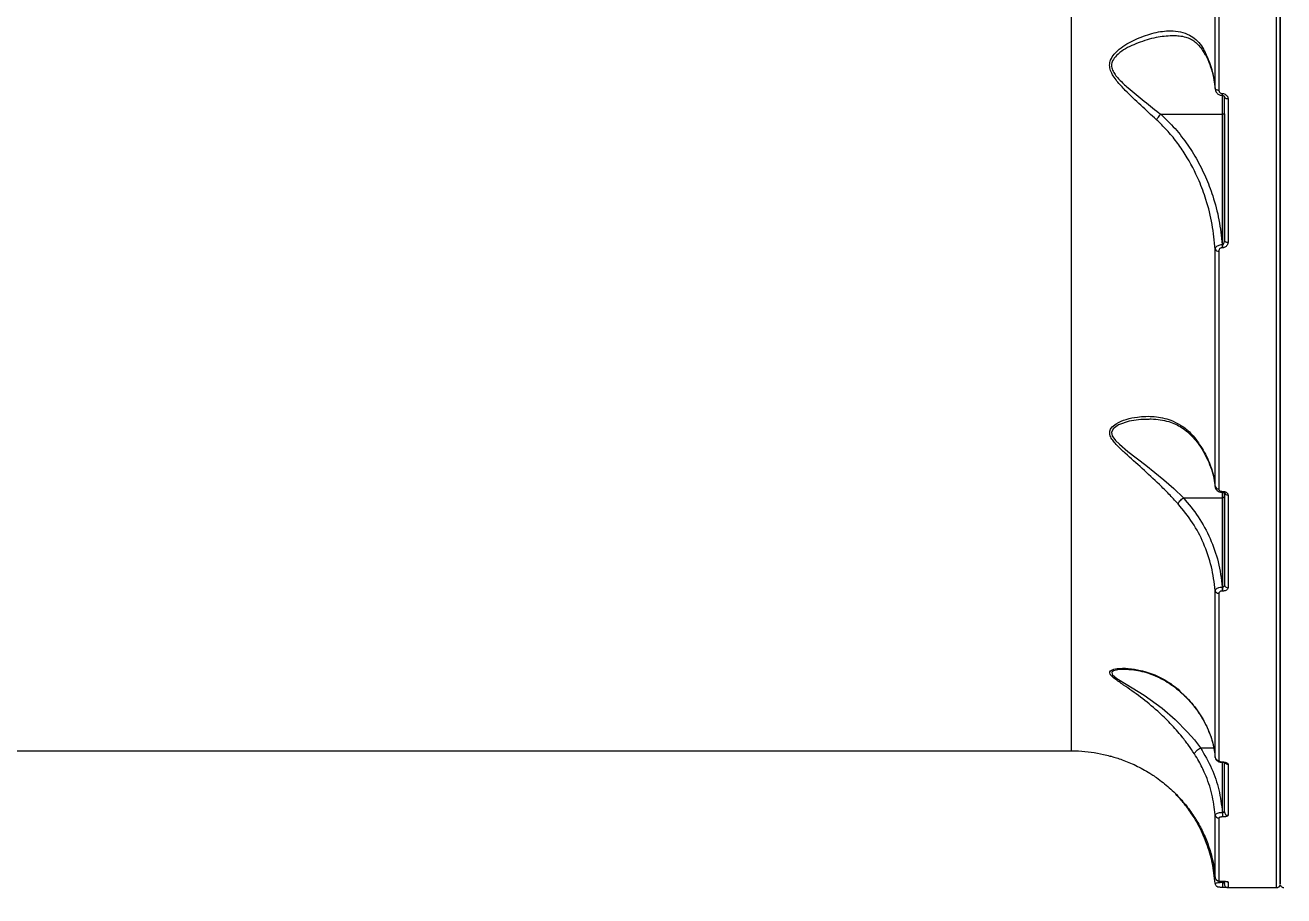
# Model space of a CAD drawing. Header units: millimetres. Extents: x -6431 to 4834, y -6422 to 4807.
# Drawn here: x 1044.2 to 1393.7, y -1339.1 to -1097.4 of the extents above; entities that cross this region are included whole.
import ezdxf

# ---------------------------------------------------------------- set-up
doc = ezdxf.new("R2010")
doc.units = ezdxf.units.MM
for name, color, linetype in [('DIKOM_ОБЪЕКТ', 7, 'Continuous'), ('DIKOM_РАЗМЕР_ЗОНА', 7, 'Continuous'), ('DIKOM_РАЗМЕР_ОБЪЕКТА', 7, 'Continuous')]:
    doc.layers.add(name, color=color, linetype=linetype)
doc.styles.add('style1', font='arial.ttf', dxfattribs={"width": 0.8})
doc.dimstyles.new('1-50', dxfattribs={"dimtxt": 300, "dimasz": 200, "dimexe": 100, "dimexo": 0, "dimgap": 100, "dimtad": 0, "dimdec": 0, "dimtxsty": 'style1', "dimcen": 0, "dimclrd": 7, "dimclre": 7, "dimadec": 1, "dimazin": 2, "dimtfac": 1, "dimtdec": 0, "dimtmove": 1, "dimatfit": 3, "dimfxl": 0, "dimlwd": 25, "dimlwe": 18, "dimarcsym": 0})

# ---------------------------------------------------------------- blocks, each defined once
blk = doc.blocks.new('*D13')
at = {"layer": 'Defpoints', "color": 0, "transparency": 16777216}
for p in [(-3965.6, 378.37), (3334.4, -1220.38), (3334.4, -3843.38)]:
    blk.add_point(p, dxfattribs=at)
at = {"layer": 'DIKOM_РАЗМЕР_ОБЪЕКТА', "color": 7, "lineweight": 18, "transparency": 16777216}
for p, q in [((-3965.6, 378.37), (-3965.6, -3943.38)), ((3334.4, -1220.38), (3334.4, -3943.38))]:
    blk.add_line(p, q, dxfattribs=at)
at = {"layer": 'DIKOM_РАЗМЕР_ОБЪЕКТА', "color": 7, "lineweight": 25, "transparency": 16777216}
for p, q in [((-3765.6, -3843.38), (-182.11, -3843.38)), ((3134.4, -3843.38), (731.83, -3843.38))]:
    blk.add_line(p, q, dxfattribs=at)
at = {"layer": 'DIKOM_РАЗМЕР_ОБЪЕКТА', "color": 7, "transparency": 16777216}
for points in [[(-3765.6, -3810.04), (-3765.6, -3876.71), (-3965.6, -3843.38)], [(3134.4, -3810.04), (3134.4, -3876.71), (3334.4, -3843.38)]]:
    blk.add_solid(points, dxfattribs=at)
at = {"layer": 'DIKOM_РАЗМЕР_ОБЪЕКТА', "color": 0, "transparency": 16777216, "insert": (274.86, -3843.38), "char_height": 300, "attachment_point": 5, "style": 'style1'}
blk.add_mtext('7300', dxfattribs=at)
blk = doc.blocks.new('*D16')
at = {"layer": 'Defpoints', "color": 0, "transparency": 16777216}
for p in [(-5966.57, 409.56), (4834.4, -963.9), (4834.4, -6224.88)]:
    blk.add_point(p, dxfattribs=at)
at = {"layer": 'DIKOM_РАЗМЕР_ЗОНА', "color": 7, "lineweight": 18, "transparency": 16777216}
for p, q in [((-5966.57, 409.56), (-5966.57, -6324.88)), ((4834.4, -963.9), (4834.4, -6324.88))]:
    blk.add_line(p, q, dxfattribs=at)
at = {"layer": 'DIKOM_РАЗМЕР_ЗОНА', "color": 7, "lineweight": 25, "transparency": 16777216}
for p, q in [((-5766.57, -6224.88), (924.42, -6224.88)), ((4634.4, -6224.88), (2004.2, -6224.88))]:
    blk.add_line(p, q, dxfattribs=at)
at = {"layer": 'DIKOM_РАЗМЕР_ЗОНА', "color": 7, "transparency": 16777216}
for points in [[(-5766.57, -6191.54), (-5766.57, -6258.21), (-5966.57, -6224.88)], [(4634.4, -6191.54), (4634.4, -6258.21), (4834.4, -6224.88)]]:
    blk.add_solid(points, dxfattribs=at)
at = {"layer": 'DIKOM_РАЗМЕР_ЗОНА', "color": 0, "transparency": 16777216, "insert": (1464.31, -6224.88), "char_height": 300, "attachment_point": 5, "style": 'style1'}
blk.add_mtext('10800', dxfattribs=at)

msp = doc.modelspace()

# ---------------------------------------------------------------- linework, layer by layer
at = {"layer": 'DIKOM_ОБЪЕКТ', "color": 7, "linetype": 'Continuous', "lineweight": 15}
for p, q in [((1374.65, -1114.97), (1374.65, -1050.78)), ((1375.65, -1051.08), (1375.65, -1115.41)), ((1374.59, -1114.68), (1374.62, -1115.1)), ((1392.71, -1112.28), (1392.71, -1121.28)), ((1392.71, -1121.25), (1392.71, -1112.3)), ((1376.68, -1116.38), (1376.71, -1116.38)), ((1376.68, -1116.9), (1376.68, -1116.38)), ((1376.68, -1116.9), (1376.71, -1116.9)), ((1376.71, -1116.9), (1376.71, -1116.38)), ((1376.71, -1122.13), (1376.71, -1116.9)), ((1377.21, -1117.35), (1377.21, -1117.32)), ((1377.21, -1157.09), (1377.21, -1117.32)), ((1377.21, -1119.03), (1377.21, -1117.4)), ((1377.21, -1121.28), (1377.21, -1119.03)), ((1359.55, -1122.13), (1376.71, -1122.13)), ((1376.71, -1158.28), (1376.71, -1122.13)), ((1377.21, -1121.97), (1377.21, -1157.09)), ((1392.71, -1156.16), (1392.71, -1136.21)), ((1392.71, -1190.67), (1392.71, -1137.33)), ((1376.61, -1158.28), (1376.71, -1158.28)), ((1376.61, -1158.28), (1376.61, -1159.18)), ((1376.71, -1159.18), (1376.61, -1159.18)), ((1376.71, -1158.28), (1376.71, -1159.18)), ((1392.71, -1189.63), (1392.71, -1190.63)), ((1392.71, -1190.63), (1392.71, -1195.13)), ((1392.71, -1195.13), (1392.71, -1208.63)), ((1392.71, -1218.71), (1392.71, -1227.71)), ((1392.71, -1227.69), (1392.71, -1218.73)), ((1365.82, -1228.56), (1376.71, -1228.56)), ((1376.66, -1226.81), (1376.71, -1226.81)), ((1376.66, -1227.08), (1376.66, -1226.81)), ((1376.66, -1227.08), (1376.71, -1227.08)), ((1376.71, -1227.08), (1376.71, -1226.81)), ((1376.71, -1228.56), (1376.71, -1227.11)), ((1376.71, -1253.36), (1376.71, -1228.56)), ((1377.21, -1227.25), (1377.21, -1228.4)), ((1377.21, -1227.71), (1377.21, -1227.28)), ((1377.21, -1228.4), (1377.21, -1252.75)), ((1376.63, -1253.36), (1376.71, -1253.36)), ((1376.63, -1253.36), (1376.63, -1254.49)), ((1376.71, -1254.49), (1376.63, -1254.49)), ((1376.71, -1253.36), (1376.71, -1254.49)), ((1392.71, -1269.32), (1392.71, -1270.36)), ((1392.71, -1270.32), (1392.71, -1274.82)), ((1392.71, -1274.82), (1392.71, -1288.32)), ((1349.58, -1276.25), (1349.16, -1276.25)), ((964.66, -1298.83), (1334.76, -1298.83)), ((1370.6, -1298.04), (1374.23, -1298.04)), ((1376.63, -1301.91), (1376.71, -1301.91)), ((1376.63, -1301.99), (1376.63, -1301.91)), ((1376.63, -1301.99), (1376.71, -1301.99)), ((1376.63, -1301.99), (1376.63, -1301.99)), ((1376.71, -1301.99), (1376.71, -1301.91)), ((1376.71, -1315.92), (1376.71, -1302)), ((1377.21, -1315.79), (1377.21, -1302.16)), ((1378.21, -1302.54), (1378.21, -1316.75)), ((1376.66, -1315.92), (1376.71, -1315.92)), ((1376.66, -1315.92), (1376.66, -1317.2)), ((1376.71, -1317.2), (1376.66, -1317.2)), ((1376.71, -1315.92), (1376.71, -1317.2)), ((1376.61, -1335.06), (1376.71, -1335.06)), ((1376.61, -1335.06), (1376.71, -1335.06)), ((1376.61, -1335.06), (1376.61, -1335.06)), ((1376.64, -1335.06), (1376.68, -1335.32)), ((1376.68, -1335.32), (1376.71, -1335.32)), ((1376.68, -1335.32), (1376.68, -1336.66)), ((1376.68, -1336.66), (1376.71, -1336.66)), ((1376.71, -1335.06), (1376.71, -1335.06)), ((1376.71, -1335.32), (1376.71, -1335.06)), ((1376.71, -1335.32), (1376.71, -1336.66)), ((1378.21, -1335.22), (1378.21, -1336.83)), ((1378.21, -1336.83), (1391.71, -1336.83))]:
    msp.add_line(p, q, dxfattribs=at)
at = {"layer": 'DIKOM_ОБЪЕКТ', "color": 7, "linetype": 'Continuous', "lineweight": 15, "flags": 128}
for points in [[(1334.76, -1298.83), (1334.76, -1298.82), (1334.76, -1298.58), (1334.76, -1297.99), (1334.76, -1297.04), (1334.76, -1295.74), (1334.76, -1294.08), (1334.76, -1292.08), (1334.76, -1289.72), (1334.76, -1287.02), (1334.76, -1283.98), (1334.76, -1280.59), (1334.76, -1276.86), (1334.76, -1272.8), (1334.76, -1268.41), (1334.76, -1263.69), (1334.76, -1258.65), (1334.76, -1253.29), (1334.76, -1247.62), (1334.76, -1241.64), (1334.76, -1235.36), (1334.76, -1228.78), (1334.76, -1221.91), (1334.76, -1214.76), (1334.76, -1207.33), (1334.76, -1199.62), (1334.76, -1191.66), (1334.76, -1183.44), (1334.76, -1174.97), (1334.76, -1166.27), (1334.76, -1157.33), (1334.76, -1148.16), (1334.76, -1138.79), (1334.76, -1129.2), (1334.76, -1119.42), (1334.76, -1109.45), (1334.76, -1099.3), (1334.76, -1088.98)], [(1391.71, -1336.83), (1391.71, -1336.82), (1391.71, -1336.63), (1391.71, -1336.09), (1391.71, -1335.19), (1391.71, -1333.93), (1391.71, -1332.33), (1391.71, -1330.38), (1391.71, -1328.07), (1391.71, -1325.43), (1391.71, -1322.43), (1391.71, -1319.1), (1391.71, -1315.43), (1391.71, -1311.42), (1391.71, -1307.08), (1391.71, -1302.41), (1391.71, -1297.41), (1391.71, -1292.1), (1391.71, -1286.47), (1391.71, -1280.53), (1391.71, -1274.28), (1391.71, -1267.73), (1391.71, -1260.88), (1391.71, -1253.75), (1391.71, -1246.33), (1391.71, -1238.63), (1391.71, -1230.67), (1391.71, -1222.43), (1391.71, -1213.94), (1391.71, -1205.21), (1391.71, -1196.22), (1391.71, -1187.01), (1391.71, -1177.56), (1391.71, -1167.9), (1391.71, -1158.02), (1391.71, -1147.94), (1391.71, -1137.67), (1391.71, -1127.21), (1391.71, -1116.57), (1391.71, -1105.76), (1391.71, -1094.8)], [(1392.71, -1335.83), (1392.71, -1335.83), (1392.71, -1335.63), (1392.71, -1335.09), (1392.71, -1334.19), (1392.71, -1332.94), (1392.71, -1331.34), (1392.71, -1329.39), (1392.71, -1327.09), (1392.71, -1324.45), (1392.71, -1321.47), (1392.71, -1318.14), (1392.71, -1314.48), (1392.71, -1310.48), (1392.71, -1306.15), (1392.71, -1301.49), (1392.71, -1296.51), (1392.71, -1291.21), (1392.71, -1285.59), (1392.71, -1279.66), (1392.71, -1273.43), (1392.71, -1266.89), (1392.71, -1260.06), (1392.71, -1252.95), (1392.71, -1245.54), (1392.71, -1237.87), (1392.71, -1229.92), (1392.71, -1221.71), (1392.71, -1213.24), (1392.71, -1204.52), (1392.71, -1195.56), (1392.71, -1186.36), (1392.71, -1176.94), (1392.71, -1167.3), (1392.71, -1157.45), (1392.71, -1147.39), (1392.71, -1137.14), (1392.71, -1126.71), (1392.71, -1116.09), (1392.71, -1105.31), (1392.71, -1094.38)], [(1392.71, -1094.38), (1392.71, -1105.31), (1392.71, -1116.09), (1392.71, -1126.71), (1392.71, -1137.14), (1392.71, -1147.39), (1392.71, -1157.45), (1392.71, -1167.3), (1392.71, -1176.94), (1392.71, -1186.36), (1392.71, -1195.56), (1392.71, -1204.52), (1392.71, -1213.24), (1392.71, -1221.71), (1392.71, -1229.92), (1392.71, -1237.87), (1392.71, -1245.54), (1392.71, -1252.95), (1392.71, -1260.06), (1392.71, -1266.89), (1392.71, -1273.43), (1392.71, -1279.66), (1392.71, -1285.59), (1392.71, -1291.21), (1392.71, -1296.51), (1392.71, -1301.49), (1392.71, -1306.15), (1392.71, -1310.48), (1392.71, -1314.48), (1392.71, -1318.14), (1392.71, -1321.47), (1392.71, -1324.45), (1392.71, -1327.09), (1392.71, -1329.39), (1392.71, -1331.34), (1392.71, -1332.94), (1392.71, -1334.19), (1392.71, -1335.09), (1392.71, -1335.63), (1392.71, -1335.83), (1392.71, -1335.83)], [(1374.65, -1114.97), (1374.68, -1115.05), (1374.75, -1115.14), (1374.85, -1115.21), (1374.97, -1115.28), (1375.12, -1115.33), (1375.28, -1115.37), (1375.46, -1115.4), (1375.65, -1115.41)], [(1377.21, -1117.32), (1377.23, -1117.41), (1377.29, -1117.5), (1377.38, -1117.58), (1377.5, -1117.65), (1377.65, -1117.71), (1377.83, -1117.76), (1378.02, -1117.78), (1378.21, -1117.79)], [(1378.21, -1117.79), (1378.21, -1122.92), (1378.21, -1128.02), (1378.21, -1133.07), (1378.21, -1138.07), (1378.21, -1143.04), (1378.21, -1147.96), (1378.21, -1152.83), (1378.21, -1157.66)], [(1377.21, -1121.97), (1377.2, -1122), (1377.17, -1122.03), (1377.13, -1122.06), (1377.06, -1122.08), (1376.99, -1122.1), (1376.9, -1122.12), (1376.81, -1122.13), (1376.71, -1122.13)], [(1374.65, -1225.45), (1374.65, -1217.91), (1374.65, -1210.16), (1374.65, -1202.21), (1374.65, -1194.06), (1374.65, -1185.72), (1374.65, -1177.19), (1374.65, -1168.49), (1374.65, -1159.61)], [(1375.65, -1160.15), (1375.65, -1169.05), (1375.65, -1177.77), (1375.65, -1186.31), (1375.65, -1194.67), (1375.65, -1202.84), (1375.65, -1210.81), (1375.65, -1218.57), (1375.65, -1226.13)], [(1377.21, -1157.09), (1377.23, -1157.2), (1377.29, -1157.31), (1377.38, -1157.41), (1377.5, -1157.49), (1377.65, -1157.56), (1377.83, -1157.62), (1378.02, -1157.65), (1378.21, -1157.66)], [(1356.28, -1206.82), (1353.97, -1206.82), (1350.76, -1207.34), (1347.79, -1208.38), (1346.31, -1209.47), (1345.89, -1210.44), (1346.07, -1211.38), (1346.2, -1211.64), (1347, -1212.71), (1348.04, -1213.73), (1350.44, -1215.71), (1355.39, -1219.55), (1360.37, -1223.59), (1363.15, -1226.05), (1365.82, -1228.56), (1365.82, -1228.56), (1365.82, -1228.56)], [(1377.21, -1228.4), (1377.2, -1228.43), (1377.17, -1228.46), (1377.13, -1228.49), (1377.06, -1228.51), (1376.99, -1228.53), (1376.9, -1228.55), (1376.81, -1228.56), (1376.71, -1228.56)], [(1377.21, -1252.75), (1377.21, -1249.71), (1377.21, -1246.62), (1377.21, -1243.48), (1377.21, -1240.29), (1377.21, -1237.06), (1377.21, -1233.78), (1377.21, -1230.46), (1377.21, -1227.09)], [(1378.21, -1227.83), (1378.21, -1231.2), (1378.21, -1234.54), (1378.21, -1237.82), (1378.21, -1241.07), (1378.21, -1244.26), (1378.21, -1247.4), (1378.21, -1250.5), (1378.21, -1253.55)], [(1392.71, -1249.45), (1392.71, -1247.73), (1392.71, -1245.88), (1392.71, -1243.98), (1392.71, -1242.1), (1392.71, -1240.3), (1392.71, -1238.65), (1392.71, -1237.22), (1392.71, -1236.04), (1392.71, -1235.17), (1392.71, -1234.63), (1392.71, -1234.45), (1392.71, -1234.63), (1392.71, -1235.17), (1392.71, -1236.04), (1392.71, -1237.21), (1392.71, -1238.65), (1392.71, -1240.3), (1392.71, -1242.09), (1392.71, -1243.98), (1392.71, -1245.87), (1392.71, -1247.72), (1392.71, -1249.45), (1392.71, -1251), (1392.71, -1252.31), (1392.71, -1253.34), (1392.71, -1254.05), (1392.71, -1254.41), (1392.71, -1254.41), (1392.71, -1254.05), (1392.71, -1253.34), (1392.71, -1252.31), (1392.71, -1251), (1392.71, -1249.45)], [(1392.71, -1270.48), (1392.71, -1267.36), (1392.71, -1263.02), (1392.71, -1258.35), (1392.71, -1253.36), (1392.71, -1248.05), (1392.71, -1242.42), (1392.71, -1236.49), (1392.71, -1235.76)], [(1374.65, -1300.65), (1374.65, -1295.85), (1374.65, -1290.76), (1374.65, -1285.38), (1374.65, -1279.72), (1374.65, -1273.79), (1374.65, -1267.58), (1374.65, -1261.1), (1374.65, -1254.35)], [(1375.65, -1255.1), (1375.65, -1261.86), (1375.65, -1268.35), (1375.65, -1274.58), (1375.65, -1280.53), (1375.65, -1286.2), (1375.65, -1291.59), (1375.65, -1296.69), (1375.65, -1301.5)], [(1349.16, -1276.25), (1348.05, -1276.25), (1346.4, -1276.61), (1345.92, -1277.01), (1346.02, -1277.55), (1346.02, -1277.56), (1346.17, -1277.75), (1347.38, -1278.73), (1349.96, -1280.33), (1354.9, -1283.42), (1359.9, -1287.03), (1363.56, -1290.17), (1367, -1293.63), (1368.87, -1295.81), (1370.59, -1298.04), (1370.59, -1298.04), (1370.59, -1298.04)], [(1374.65, -1334.02), (1374.65, -1332.84), (1374.65, -1331.37), (1374.65, -1329.62), (1374.65, -1327.58), (1374.65, -1325.26), (1374.65, -1322.66), (1374.65, -1319.78), (1374.65, -1316.62)], [(1375.65, -1317.5), (1375.65, -1320.67), (1375.65, -1323.56), (1375.65, -1326.16), (1375.65, -1328.49), (1375.65, -1330.53), (1375.65, -1332.29), (1375.65, -1333.76), (1375.65, -1334.95)]]:
    msp.add_lwpolyline(points, dxfattribs=at)
at = {"layer": 'DIKOM_ОБЪЕКТ', "color": 7, "linetype": 'Continuous', "lineweight": 15}
for centre, radius, start, end in [((1375.5, -1159.23), 0.929, 204.1231, 279.2836), ((1375.55, -1225.22), 0.924, 194.8009, 276.4301), ((1378.11, -1226.88), 0.947, 200.9391, 275.9569), ((1375.57, -1254.17), 0.937, 191.5184, 274.8514), ((1378.12, -1252.64), 0.917, 186.961, 275.5896), ((1375.61, -1300.53), 0.968, 187.038, 272.1542), ((1378.2, -1301.51), 1.03, 217.694, 270.6419), ((1375.63, -1316.52), 0.982, 185.7013, 271.1942), ((1378.19, -1315.77), 0.977, 181.4386, 271.367), ((1375.65, -1333.95), 0.998, 184.3212, 270.1304), ((1132.98, -1335.62), 244.23, 359.951, 0.0938), ((1378.21, -1334.22), 1, 243.1724, 270.0522)]:
    msp.add_arc(centre, radius, start, end, dxfattribs=at)
for points, knots in [([(1358.37, -1123.63), (1356.91, -1122.31), (1353.99, -1119.66), (1350.23, -1116.09), (1347.69, -1113.36), (1346.33, -1111.51), (1345.56, -1110.02), (1345.25, -1108.47), (1345.59, -1106.86), (1346.72, -1105.21), (1348.48, -1103.62), (1350.66, -1102.24), (1353.76, -1100.73), (1357.71, -1099.34), (1361.79, -1098.82), (1365.03, -1099.15), (1367.38, -1099.97), (1369.31, -1101.31), (1370.79, -1102.93), (1371.55, -1104.33), (1371.89, -1104.97)], [0, 0, 0, 0, 0.092468, 0.1849, 0.239044, 0.266944, 0.294688, 0.321089, 0.34755, 0.383071, 0.430776, 0.478884, 0.526947, 0.627676, 0.728241, 0.791195, 0.854062, 0.905395, 0.956675, 1, 1, 1, 1]), ([(1363.2, -1100.32), (1361.76, -1100.39), (1358.72, -1100.52), (1354.73, -1101.72), (1351.48, -1103.01), (1349.2, -1104.19), (1347.36, -1105.59), (1346.15, -1107.06), (1345.78, -1108.51), (1346.1, -1109.88), (1346.85, -1111.13), (1347.56, -1111.97), (1348.71, -1113.21), (1351.04, -1115.34), (1354.98, -1118.54), (1358.03, -1120.93), (1359.55, -1122.13)], [0, 0, 0, 0, 0.128995, 0.272186, 0.339298, 0.406449, 0.473025, 0.520188, 0.554184, 0.588099, 0.622461, 0.657046, 0.662702, 0.737915, 0.868925, 1, 1, 1, 1]), ([(1363.18, -1100.26), (1363.68, -1100.27), (1364.84, -1100.29), (1366.4, -1100.64), (1367.83, -1101.16), (1369.02, -1101.92), (1370.14, -1102.99), (1371.09, -1104.22), (1371.6, -1105.21), (1371.83, -1105.65)], [0, 0, 0, 0, 0.133195, 0.305557, 0.44761, 0.59379, 0.743259, 0.887275, 1, 1, 1, 1]), ([(1371.89, -1104.97), (1371.89, -1104.99), (1371.86, -1105.15), (1371.86, -1105.35), (1371.95, -1105.47), (1371.97, -1105.5)], [0, 0, 0, 0, 0.1036, 0.83649, 1, 1, 1, 1]), ([(1371.89, -1104.97), (1372.02, -1105.24), (1372.82, -1106.96), (1374.01, -1110.27), (1374.43, -1113.38), (1374.65, -1114.97)], [0, 0, 0, 0, 0.084981, 0.533463, 1, 1, 1, 1]), ([(1371.95, -1105.51), (1371.97, -1105.54), (1372.47, -1106.45), (1373.18, -1108.3), (1374.03, -1111.06), (1374.48, -1113.2), (1374.57, -1114.41), (1374.59, -1114.68)], [0, 0, 0, 0, 0.011436, 0.310364, 0.611976, 0.915824, 1, 1, 1, 1]), ([(1374.66, -1115.08), (1374.66, -1115.1), (1374.65, -1115.35), (1374.84, -1115.84), (1375.3, -1116.44), (1375.95, -1116.83), (1376.45, -1116.87), (1376.68, -1116.89)], [0, 0, 0, 0, 0.015541, 0.261288, 0.513944, 0.771032, 1, 1, 1, 1]), ([(1375.65, -1115.41), (1375.66, -1115.52), (1375.69, -1115.75), (1375.89, -1116.05), (1376.17, -1116.27), (1376.46, -1116.37), (1376.63, -1116.38), (1376.68, -1116.38)], [0, 0, 0, 0, 0.233661, 0.467321, 0.695574, 0.908756, 1, 1, 1, 1]), ([(1376.71, -1116.38), (1376.79, -1116.38), (1377.03, -1116.39), (1377.45, -1116.53), (1377.87, -1116.85), (1378.16, -1117.29), (1378.19, -1117.63), (1378.21, -1117.79)], [0, 0, 0, 0, 0.093122, 0.303915, 0.530235, 0.765181, 1, 1, 1, 1]), ([(1376.71, -1116.91), (1376.74, -1116.91), (1376.8, -1116.9), (1376.92, -1116.94), (1377.03, -1117), (1377.13, -1117.09), (1377.2, -1117.2), (1377.2, -1117.28), (1377.2, -1117.32)], [0, 0, 0, 0, 0.067652, 0.185659, 0.324289, 0.501697, 0.745998, 1, 1, 1, 1]), ([(1358.37, -1123.63), (1358.4, -1123.59), (1358.48, -1123.43), (1358.71, -1123.1), (1359.08, -1122.62), (1359.39, -1122.29), (1359.55, -1122.13)], [0, 0, 0, 0, 0.107449, 0.349427, 0.674738, 1, 1, 1, 1]), ([(1374.65, -1159.61), (1374.43, -1157.3), (1373.98, -1152.64), (1372.36, -1146.28), (1369.95, -1139.75), (1367.16, -1134.38), (1363.97, -1129.75), (1361.32, -1126.5), (1359.33, -1124.57), (1358.37, -1123.63)], [0, 0, 0, 0, 0.173875, 0.350142, 0.488061, 0.692278, 0.797117, 0.90194, 1, 1, 1, 1]), ([(1359.55, -1122.13), (1359.55, -1122.13), (1359.55, -1122.13), (1359.55, -1122.13), (1359.55, -1122.13), (1359.55, -1122.13)], [0, 0, 0, 0, 0.435384, 0.783302, 1, 1, 1, 1]), ([(1359.55, -1122.13), (1360.56, -1123.08), (1362.98, -1125.37), (1366.3, -1129.45), (1369.44, -1134.29), (1372.03, -1139.42), (1374.19, -1145.14), (1375.86, -1151.43), (1376.36, -1156), (1376.61, -1158.28)], [0, 0, 0, 0, 0.09998, 0.239902, 0.380319, 0.520383, 0.660143, 0.830067, 1, 1, 1, 1]), ([(1374.65, -1159.61), (1374.65, -1159.59), (1374.67, -1159.41), (1374.78, -1159.11), (1375.11, -1158.76), (1375.54, -1158.51), (1376.05, -1158.33), (1376.42, -1158.3), (1376.61, -1158.28)], [0, 0, 0, 0, 0.039145, 0.268308, 0.466369, 0.643621, 0.819899, 1, 1, 1, 1]), ([(1376.61, -1159.18), (1376.51, -1159.19), (1376.32, -1159.21), (1376.07, -1159.33), (1375.86, -1159.51), (1375.71, -1159.77), (1375.65, -1160), (1375.65, -1160.13), (1375.65, -1160.15)], [0, 0, 0, 0, 0.167425, 0.334436, 0.509147, 0.713097, 0.957753, 1, 1, 1, 1]), ([(1376.71, -1158.28), (1376.74, -1158.28), (1376.79, -1158.27), (1376.89, -1158.22), (1377, -1158.09), (1377.1, -1157.86), (1377.18, -1157.54), (1377.21, -1157.27), (1377.21, -1157.11), (1377.21, -1157.09)], [0, 0, 0, 0, 0.055226, 0.109842, 0.243648, 0.4176, 0.651815, 0.951857, 1, 1, 1, 1]), ([(1378.21, -1157.66), (1378.21, -1157.69), (1378.21, -1157.9), (1378.12, -1158.25), (1377.87, -1158.66), (1377.54, -1158.95), (1377.15, -1159.14), (1376.86, -1159.17), (1376.71, -1159.18)], [0, 0, 0, 0, 0.039242, 0.287234, 0.495175, 0.670978, 0.835293, 1, 1, 1, 1]), ([(1364.34, -1230.28), (1363.51, -1229.37), (1361.83, -1227.55), (1358.51, -1224.22), (1354.38, -1220.43), (1350.36, -1216.89), (1347.71, -1214.41), (1346.37, -1212.9), (1345.54, -1211.66), (1345.23, -1210.37), (1345.76, -1209.04), (1347.38, -1207.77), (1349.93, -1206.72), (1353.58, -1205.99), (1357.77, -1205.87), (1361.81, -1206.74), (1365.03, -1208.3), (1367.23, -1209.94), (1368.43, -1211.3), (1368.89, -1211.82)], [0, 0, 0, 0, 0.05679, 0.113618, 0.211834, 0.310027, 0.362024, 0.388776, 0.415391, 0.445792, 0.474155, 0.516855, 0.581001, 0.645393, 0.742195, 0.838842, 0.900143, 0.961361, 1, 1, 1, 1]), ([(1356.29, -1206.73), (1356.49, -1206.72), (1357.55, -1206.68), (1359.38, -1206.88), (1361.64, -1207.37), (1363.61, -1208.09), (1365.35, -1209.03), (1366.96, -1210.26), (1368.18, -1211.39), (1368.79, -1212.2), (1368.94, -1212.4)], [0, 0, 0, 0, 0.040407, 0.220109, 0.391119, 0.534158, 0.670371, 0.814487, 0.953365, 1, 1, 1, 1]), ([(1368.89, -1211.82), (1369.86, -1213.17), (1371.84, -1215.88), (1373.54, -1219.92), (1374.38, -1223.15), (1374.58, -1224.85), (1374.65, -1225.45)], [0, 0, 0, 0, 0.318194, 0.643964, 0.875249, 1, 1, 1, 1]), ([(1368.89, -1211.82), (1368.89, -1211.85), (1368.89, -1211.95), (1368.91, -1212.12), (1369, -1212.23), (1369.05, -1212.28)], [0, 0, 0, 0, 0.143678, 0.562693, 1, 1, 1, 1]), ([(1368.96, -1212.34), (1369.21, -1212.65), (1370.09, -1213.7), (1371.32, -1215.63), (1372.63, -1218.1), (1373.63, -1220.65), (1374.33, -1223.14), (1374.53, -1224.79), (1374.62, -1225.55)], [0, 0, 0, 0, 0.075745, 0.264267, 0.453969, 0.644425, 0.83517, 1, 1, 1, 1]), ([(1374.62, -1225.55), (1374.65, -1225.66), (1374.67, -1225.79), (1374.67, -1225.91), (1374.67, -1225.91)], [0, 0, 0, 0, 0.967955, 1, 1, 1, 1]), ([(1374.67, -1225.54), (1374.67, -1225.57), (1374.66, -1225.79), (1374.85, -1226.18), (1375.21, -1226.62), (1375.76, -1226.93), (1376.27, -1227.09), (1376.58, -1227.06), (1376.66, -1227.05)], [0, 0, 0, 0, 0.037244, 0.245565, 0.449239, 0.671273, 0.922378, 1, 1, 1, 1]), ([(1375.65, -1226.13), (1375.66, -1226.21), (1375.68, -1226.36), (1375.86, -1226.57), (1376.11, -1226.72), (1376.39, -1226.8), (1376.58, -1226.81), (1376.66, -1226.81)], [0, 0, 0, 0, 0.214301, 0.428509, 0.642993, 0.857725, 1, 1, 1, 1]), ([(1364.34, -1230.28), (1364.36, -1230.24), (1364.4, -1230.14), (1364.55, -1229.88), (1364.86, -1229.48), (1365.31, -1229), (1365.65, -1228.71), (1365.82, -1228.56)], [0, 0, 0, 0, 0.087327, 0.253622, 0.502432, 0.751208, 1, 1, 1, 1]), ([(1365.82, -1228.56), (1365.82, -1228.56), (1365.82, -1228.56), (1365.82, -1228.56), (1365.82, -1228.56), (1365.82, -1228.56)], [0, 0, 0, 0, 0.358897, 0.90957, 1, 1, 1, 1]), ([(1365.82, -1228.56), (1367.26, -1230.29), (1370.18, -1233.8), (1373.38, -1239.86), (1375.74, -1246.42), (1376.33, -1251.03), (1376.63, -1253.36)], [0, 0, 0, 0, 0.241972, 0.49014, 0.741778, 1, 1, 1, 1]), ([(1376.71, -1226.81), (1376.82, -1226.82), (1377.1, -1226.83), (1377.52, -1226.95), (1377.9, -1227.18), (1378.16, -1227.49), (1378.19, -1227.71), (1378.21, -1227.83)], [0, 0, 0, 0, 0.140814, 0.355273, 0.570023, 0.784969, 1, 1, 1, 1]), ([(1376.71, -1227.08), (1376.77, -1227.08), (1376.89, -1227.08), (1377.06, -1227.12), (1377.18, -1227.18), (1377.25, -1227.22), (1377.25, -1227.23), (1377.25, -1227.23)], [0, 0, 0, 0, 0.18274, 0.409069, 0.611484, 0.803209, 1, 1, 1, 1]), ([(1374.65, -1254.35), (1374.38, -1252.13), (1373.83, -1247.63), (1371.61, -1241.3), (1368.53, -1235.37), (1365.75, -1231.99), (1364.34, -1230.28)], [0, 0, 0, 0, 0.253605, 0.513975, 0.753972, 1, 1, 1, 1]), ([(1374.65, -1254.35), (1374.67, -1254.27), (1374.7, -1254.09), (1374.97, -1253.82), (1375.42, -1253.58), (1375.99, -1253.41), (1376.42, -1253.38), (1376.63, -1253.36)], [0, 0, 0, 0, 0.17003, 0.380796, 0.586703, 0.793106, 1, 1, 1, 1]), ([(1376.63, -1254.49), (1376.52, -1254.5), (1376.31, -1254.51), (1376.02, -1254.61), (1375.8, -1254.75), (1375.67, -1254.93), (1375.66, -1255.05), (1375.65, -1255.1)], [0, 0, 0, 0, 0.204034, 0.408059, 0.613529, 0.826555, 1, 1, 1, 1]), ([(1376.71, -1253.36), (1376.76, -1253.36), (1376.81, -1253.35), (1376.92, -1253.31), (1377.02, -1253.24), (1377.13, -1253.09), (1377.2, -1252.92), (1377.21, -1252.8), (1377.21, -1252.75)], [0, 0, 0, 0, 0.144698, 0.175647, 0.362595, 0.570971, 0.804704, 1, 1, 1, 1]), ([(1378.21, -1253.55), (1378.2, -1253.63), (1378.18, -1253.82), (1377.97, -1254.09), (1377.64, -1254.31), (1377.2, -1254.46), (1376.87, -1254.48), (1376.71, -1254.49)], [0, 0, 0, 0, 0.174157, 0.389534, 0.595756, 0.797878, 1, 1, 1, 1]), ([(1368.89, -1299.69), (1368.35, -1298.89), (1367.29, -1297.3), (1365.08, -1294.43), (1362.23, -1291.2), (1358.36, -1287.44), (1353.9, -1283.85), (1349.8, -1280.96), (1346.93, -1279.01), (1345.8, -1278.02), (1345.37, -1277.38), (1345.29, -1276.89), (1345.91, -1276.32), (1347.68, -1275.91), (1350.5, -1275.89), (1354.32, -1276.48), (1358.49, -1277.87), (1361.98, -1279.83), (1363.85, -1281.36), (1364.34, -1281.77)], [0, 0, 0, 0, 0.044464, 0.088958, 0.163522, 0.238209, 0.336739, 0.435199, 0.493493, 0.532078, 0.540151, 0.566504, 0.592684, 0.638217, 0.708341, 0.778711, 0.872453, 0.966034, 1, 1, 1, 1]), ([(1349.16, -1276.19), (1349.51, -1276.19), (1350.44, -1276.18), (1352.17, -1276.35), (1354.36, -1276.76), (1356.79, -1277.48), (1359.15, -1278.46), (1361.33, -1279.68), (1363.07, -1280.87), (1364.07, -1281.75), (1364.45, -1282.08)], [0, 0, 0, 0, 0.074149, 0.193754, 0.337629, 0.489683, 0.648387, 0.787552, 0.920008, 1, 1, 1, 1]), ([(1364.34, -1281.77), (1365.67, -1283.03), (1368.34, -1285.57), (1371, -1289.45), (1372.88, -1293.21), (1374.11, -1296.79), (1374.47, -1299.36), (1374.65, -1300.65)], [0, 0, 0, 0, 0.230865, 0.467173, 0.626571, 0.811993, 1, 1, 1, 1]), ([(1364.34, -1281.77), (1364.36, -1281.81), (1364.39, -1281.92), (1364.47, -1281.99), (1364.51, -1282.03)], [0, 0, 0, 0, 0.393459, 1, 1, 1, 1]), ([(1364.5, -1282.04), (1365.22, -1282.7), (1366.71, -1284.06), (1368.66, -1286.29), (1370.4, -1288.68), (1371.85, -1291.13), (1372.58, -1292.82), (1372.93, -1293.64)], [0, 0, 0, 0, 0.19187, 0.394107, 0.598186, 0.803888, 1, 1, 1, 1]), ([(1372.93, -1293.64), (1372.95, -1293.68), (1373.37, -1294.59), (1373.9, -1296.42), (1374.46, -1298.74), (1374.58, -1300.17), (1374.62, -1300.7)], [0, 0, 0, 0, 0.01778, 0.398313, 0.780793, 1, 1, 1, 1]), ([(1334.76, -1298.87), (1335.41, -1298.86), (1337.24, -1298.84), (1340.21, -1299.17), (1343.13, -1299.65), (1344.83, -1300.14), (1345.43, -1300.31)], [0, 0, 0, 0, 0.181079, 0.507279, 0.828467, 1, 1, 1, 1]), ([(1368.89, -1299.69), (1368.89, -1299.68), (1368.89, -1299.62), (1368.93, -1299.47), (1369.12, -1299.19), (1369.5, -1298.8), (1370.01, -1298.39), (1370.4, -1298.16), (1370.59, -1298.04)], [0, 0, 0, 0, 0.038097, 0.149209, 0.361905, 0.574614, 0.787314, 1, 1, 1, 1]), ([(1374.65, -1316.62), (1374.41, -1314.69), (1373.92, -1310.78), (1372.19, -1305.81), (1370.41, -1302.13), (1369.31, -1300.36), (1368.89, -1299.69)], [0, 0, 0, 0, 0.324707, 0.657481, 0.869006, 1, 1, 1, 1]), ([(1370.59, -1298.04), (1370.59, -1298.04), (1370.59, -1298.04), (1370.6, -1298.04), (1370.6, -1298.04)], [0, 0, 0, 0, 0.600995, 1, 1, 1, 1]), ([(1370.6, -1298.04), (1371.69, -1299.93), (1373.83, -1303.62), (1375.87, -1309.68), (1376.39, -1313.82), (1376.66, -1315.92)], [0, 0, 0, 0, 0.34032, 0.666052, 1, 1, 1, 1]), ([(1345.44, -1300.28), (1345.43, -1300.27), (1345.4, -1300.27), (1346.25, -1300.49), (1347.59, -1300.89), (1349.92, -1301.69), (1353.08, -1303.06), (1356.18, -1304.78), (1357.92, -1305.97), (1358.37, -1306.28)], [0, 0, 0, 0, 0.055951, 0.156836, 0.276712, 0.397108, 0.653784, 0.91066, 1, 1, 1, 1]), ([(1374.68, -1300.69), (1374.69, -1300.81), (1374.72, -1301.06), (1374.94, -1301.4), (1375.27, -1301.68), (1375.74, -1301.89), (1376.23, -1302), (1376.55, -1301.98), (1376.63, -1301.98)], [0, 0, 0, 0, 0.132939, 0.291557, 0.453007, 0.648096, 0.913836, 1, 1, 1, 1]), ([(1375.65, -1301.5), (1375.66, -1301.55), (1375.69, -1301.65), (1375.87, -1301.77), (1376.13, -1301.86), (1376.4, -1301.91), (1376.57, -1301.91), (1376.63, -1301.91)], [0, 0, 0, 0, 0.228833, 0.45781, 0.678484, 0.888312, 1, 1, 1, 1]), ([(1376.71, -1301.91), (1376.8, -1301.91), (1377.06, -1301.92), (1377.47, -1301.98), (1377.88, -1302.13), (1378.16, -1302.32), (1378.19, -1302.47), (1378.21, -1302.54)], [0, 0, 0, 0, 0.108362, 0.320428, 0.543075, 0.771571, 1, 1, 1, 1]), ([(1376.71, -1302), (1376.77, -1302), (1376.93, -1302), (1377.15, -1302.03), (1377.32, -1302.07), (1377.42, -1302.12), (1377.42, -1302.12), (1377.42, -1302.12)], [0, 0, 0, 0, 0.162963, 0.428417, 0.65447, 0.845759, 1, 1, 1, 1]), ([(1358.37, -1306.28), (1359.57, -1307.2), (1362, -1309.04), (1365.05, -1312.11), (1367.69, -1315.36), (1369.89, -1318.74), (1371.72, -1322.3), (1373.13, -1326.01), (1374.18, -1329.93), (1374.49, -1332.62), (1374.65, -1334.02)], [0, 0, 0, 0, 0.123685, 0.248894, 0.368956, 0.490745, 0.612547, 0.738057, 0.863571, 1, 1, 1, 1]), ([(1371.9, -1323.58), (1371.65, -1322.99), (1371.06, -1321.54), (1369.9, -1319.21), (1368.22, -1316.39), (1366.18, -1313.54), (1364.52, -1311.75), (1363.73, -1310.9)], [0, 0, 0, 0, 0.130434, 0.317955, 0.505593, 0.766385, 1, 1, 1, 1]), ([(1374.65, -1316.62), (1374.68, -1316.55), (1374.72, -1316.41), (1375.06, -1316.2), (1375.57, -1316.04), (1376.13, -1315.95), (1376.51, -1315.93), (1376.66, -1315.92)], [0, 0, 0, 0, 0.21426, 0.428313, 0.642755, 0.857622, 1, 1, 1, 1]), ([(1376.66, -1317.2), (1376.58, -1317.2), (1376.39, -1317.21), (1376.11, -1317.24), (1375.86, -1317.31), (1375.68, -1317.4), (1375.66, -1317.47), (1375.65, -1317.5)], [0, 0, 0, 0, 0.142275, 0.357029, 0.571494, 0.785726, 1, 1, 1, 1]), ([(1376.71, -1315.92), (1376.75, -1315.92), (1376.84, -1315.92), (1376.98, -1315.9), (1377.11, -1315.87), (1377.19, -1315.84), (1377.21, -1315.81), (1377.21, -1315.79)], [0, 0, 0, 0, 0.140569, 0.355181, 0.569875, 0.784946, 1, 1, 1, 1]), ([(1378.21, -1316.75), (1378.19, -1316.8), (1378.16, -1316.9), (1377.9, -1317.04), (1377.52, -1317.14), (1377.1, -1317.19), (1376.82, -1317.2), (1376.71, -1317.2)], [0, 0, 0, 0, 0.21502, 0.429962, 0.644715, 0.859186, 1, 1, 1, 1]), ([(1371.9, -1323.58), (1371.89, -1323.57), (1371.87, -1323.51), (1371.86, -1323.4), (1371.97, -1323.28), (1372, -1323.25)], [0, 0, 0, 0, 0.095513, 0.771256, 1, 1, 1, 1]), ([(1374.65, -1335.7), (1374.44, -1333.78), (1374.01, -1330), (1372.82, -1325.99), (1372.02, -1323.91), (1371.9, -1323.58)], [0, 0, 0, 0, 0.466536, 0.915009, 1, 1, 1, 1]), ([(1374.66, -1334.03), (1374.66, -1334.03), (1374.63, -1334.15), (1374.74, -1334.37), (1374.89, -1334.63), (1375.09, -1334.8), (1375.28, -1334.9), (1375.48, -1334.97), (1375.72, -1335.02), (1376.03, -1335.05), (1376.39, -1335.06), (1376.58, -1335.06), (1376.65, -1335.06)], [0, 0, 0, 0, 0.000987, 0.13091, 0.235269, 0.326336, 0.409288, 0.491341, 0.60727, 0.797193, 0.934043, 1, 1, 1, 1]), ([(1375.65, -1334.95), (1375.67, -1334.96), (1375.7, -1334.99), (1375.9, -1335.03), (1376.16, -1335.05), (1376.41, -1335.06), (1376.56, -1335.06), (1376.61, -1335.06)], [0, 0, 0, 0, 0.302554, 0.534606, 0.725435, 0.917027, 1, 1, 1, 1]), ([(1374.65, -1335.7), (1374.67, -1335.67), (1374.7, -1335.6), (1374.99, -1335.5), (1375.45, -1335.42), (1376.03, -1335.35), (1376.46, -1335.33), (1376.68, -1335.32)], [0, 0, 0, 0, 0.184788, 0.398798, 0.601257, 0.799003, 1, 1, 1, 1]), ([(1374.66, -1335.71), (1374.66, -1335.71), (1374.65, -1335.84), (1374.73, -1336.05), (1374.89, -1336.29), (1375.07, -1336.45), (1375.24, -1336.55), (1375.39, -1336.6), (1375.5, -1336.62), (1375.58, -1336.63), (1375.72, -1336.64), (1375.95, -1336.65), (1376.33, -1336.66), (1376.57, -1336.66), (1376.68, -1336.66)], [0, 0, 0, 0, 0.005492, 0.12546, 0.221453, 0.302422, 0.370943, 0.426425, 0.466733, 0.503375, 0.563879, 0.752511, 0.888072, 1, 1, 1, 1]), ([(1374.66, -1335.71), (1374.66, -1335.71), (1374.65, -1335.84), (1374.73, -1336.05), (1374.89, -1336.29), (1375.07, -1336.45), (1375.24, -1336.55), (1375.39, -1336.6), (1375.5, -1336.62), (1375.58, -1336.63), (1375.72, -1336.64), (1375.95, -1336.65), (1376.33, -1336.66), (1376.57, -1336.66), (1376.68, -1336.66)], [0, 0, 0, 0, 0.005492, 0.12546, 0.221453, 0.302422, 0.370943, 0.426425, 0.466733, 0.503375, 0.563879, 0.752511, 0.888072, 1, 1, 1, 1]), ([(1376.71, -1335.06), (1376.78, -1335.06), (1377.02, -1335.06), (1377.42, -1335.07), (1377.83, -1335.11), (1378.14, -1335.16), (1378.19, -1335.2), (1378.21, -1335.22)], [0, 0, 0, 0, 0.079667, 0.275733, 0.470761, 0.71054, 1, 1, 1, 1]), ([(1376.71, -1335.32), (1376.75, -1335.33), (1376.81, -1335.33), (1376.91, -1335.35), (1377.02, -1335.4), (1377.13, -1335.49), (1377.2, -1335.59), (1377.21, -1335.67), (1377.21, -1335.7)], [0, 0, 0, 0, 0.127002, 0.162554, 0.340442, 0.545356, 0.783114, 1, 1, 1, 1]), ([(1376.71, -1336.66), (1376.72, -1336.66), (1376.9, -1336.66), (1377.26, -1336.66), (1377.69, -1336.67), (1377.94, -1336.68), (1378.05, -1336.68), (1378.05, -1336.68), (1378.05, -1336.68)], [0, 0, 0, 0, 0.02039, 0.275237, 0.534984, 0.802327, 0.936913, 1, 1, 1, 1]), ([(1376.8, -1335.06), (1376.87, -1335.06), (1377.07, -1335.06), (1377.37, -1335.08), (1377.66, -1335.1), (1377.82, -1335.13), (1377.83, -1335.13), (1377.84, -1335.13)], [0, 0, 0, 0, 0.121502, 0.360431, 0.619544, 0.871699, 1, 1, 1, 1]), ([(1377.23, -1336), (1377.23, -1336.01), (1377.24, -1336.11), (1377.33, -1336.32), (1377.54, -1336.59), (1377.84, -1336.78), (1378.07, -1336.81), (1378.18, -1336.82)], [0, 0, 0, 0, 0.004699, 0.238725, 0.487477, 0.75547, 1, 1, 1, 1]), ([(1391.71, -1336.81), (1391.82, -1336.81), (1392.03, -1336.8), (1392.29, -1336.66), (1392.48, -1336.48), (1392.6, -1336.3), (1392.65, -1336.17), (1392.67, -1336.1), (1392.67, -1336.09)], [0, 0, 0, 0, 0.243499, 0.478771, 0.672826, 0.836886, 0.971946, 1, 1, 1, 1]), ([(1392.78, -1336.16), (1392.79, -1336.19), (1392.83, -1336.32), (1392.99, -1336.54), (1393.26, -1336.74), (1393.54, -1336.84), (1393.69, -1336.82), (1393.72, -1336.81)], [0, 0, 0, 0, 0.089627, 0.320204, 0.635739, 0.926551, 1, 1, 1, 1])]:
    msp.add_open_spline(points, degree=3, knots=knots, dxfattribs=at)

# ---------------------------------------------------------------- dimensions: what is measured, and where the dimension line sits
at = {"layer": 'DIKOM_РАЗМЕР_ЗОНА'}
dim = msp.add_linear_dim(base=(4834.4, -6224.88), p1=(-5966.57, 409.56), p2=(4834.4, -963.9), text='10800', dimstyle='1-50', override={"dimscale": 1, "dimtix": 0, "dimtofl": 1, "dimtmove": 1, "dimatfit": 3}, dxfattribs=at)
dim.commit()
dim.dimension.update_dxf_attribs({"geometry": '*D16', "text_midpoint": (1464.31, -6224.88), "dimtype": 160})
at = {"layer": 'DIKOM_РАЗМЕР_ОБЪЕКТА'}
dim = msp.add_linear_dim(base=(3334.4, -3843.38), p1=(-3965.6, 378.37), p2=(3334.4, -1220.38), dimstyle='1-50', override={"dimscale": 1, "dimtix": 0, "dimtofl": 1, "dimtmove": 1, "dimatfit": 3}, dxfattribs=at)
dim.commit()
dim.dimension.update_dxf_attribs({"geometry": '*D13', "text_midpoint": (274.86, -3843.38), "dimtype": 160})

doc.saveas('drawing.dxf')
